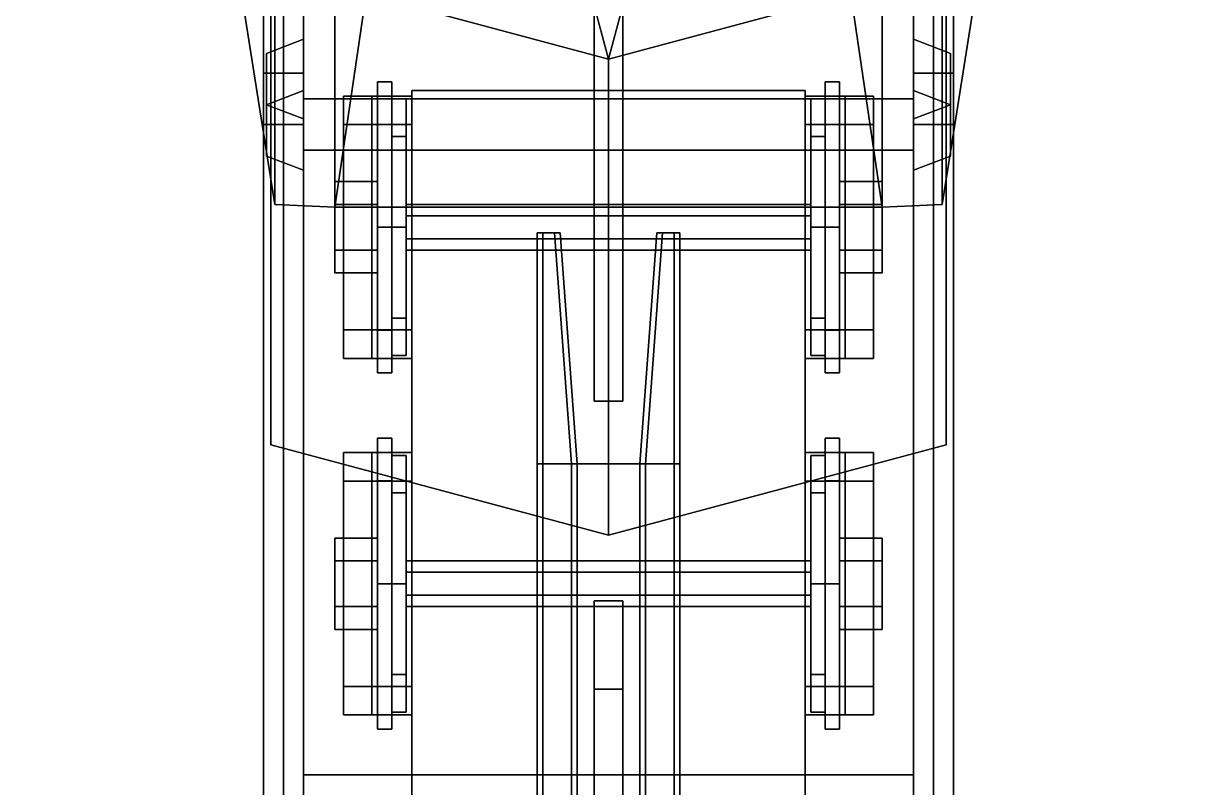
# Model space of a CAD drawing. Header units: millimetres. Extents: x -5.7 to 2.4, y -19.3 to 8.9.
# Drawn here: x -2.052 to 2.052, y -4.925 to -2.245 of the extents above; entities that cross this region are included whole.
import ezdxf

# ---------------------------------------------------------------- set-up
doc = ezdxf.new("R2010")
doc.units = ezdxf.units.MM
for name, color, linetype in [('supports', 5, 'Continuous'), ('turret', 2, 'Continuous'), ('wheels', 2, 'Continuous')]:
    doc.layers.add(name, color=color, linetype=linetype)

msp = doc.modelspace()

# ---------------------------------------------------------------- linework, layer by layer
for points in [[(-1.07, -1.56, 0.99), (-1.07, -1.89, 0.3), (-1.07, -2.69, 1.41), (-1.07, -2.51, 1.89)], [(1.07, -2.51, 1.89), (1.07, -1.56, 0.99), (-1.07, -1.56, 0.99), (-1.07, -2.51, 1.89)], [(1.07, -2.69, 1.41), (1.07, -1.89, 0.3), (1.07, -1.56, 0.99), (1.07, -2.51, 1.89)], [(-1.07, -2.69, 1.41), (-1.07, -1.89, 0.3), (1.07, -1.89, 0.3), (1.07, -2.69, 1.41)], [(-1.07, -2.3, 1.46), (-1.07, -2.3, 1.27), (-1.2, -2.35, 1.27), (-1.2, -2.35, 1.46)], [(-1.07, -2.3, 1.27), (-1.07, -2.58, 1.27), (-1.2, -2.53, 1.27), (-1.2, -2.35, 1.27)], [(-1.2, -2.35, 1.46), (-1.2, -2.53, 1.46), (-1.07, -2.58, 1.46), (-1.07, -2.3, 1.46)], [(1.2, -2.35, 1.46), (1.2, -2.35, 1.27), (1.07, -2.3, 1.27), (1.07, -2.3, 1.46)], [(1.07, -2.58, 1.27), (1.07, -2.3, 1.27), (1.2, -2.35, 1.27), (1.2, -2.53, 1.27)], [(1.2, -2.53, 1.46), (1.2, -2.35, 1.46), (1.07, -2.3, 1.46), (1.07, -2.58, 1.46)], [(-1.2, -2.35, 1.27), (-1.2, -2.53, 1.27), (-1.2, -2.53, 1.46), (-1.2, -2.35, 1.46)], [(1.2, -2.53, 1.27), (1.2, -2.35, 1.27), (1.2, -2.35, 1.46), (1.2, -2.53, 1.46)], [(-1.07, -2.48, 1.78), (-1.07, -2.48, 1.59), (-1.2, -2.53, 1.59), (-1.2, -2.53, 1.78)], [(-1.07, -2.48, 1.59), (-1.07, -2.76, 1.59), (-1.2, -2.71, 1.59), (-1.2, -2.53, 1.59)], [(-1.2, -2.53, 1.78), (-1.2, -2.71, 1.78), (-1.07, -2.76, 1.78), (-1.07, -2.48, 1.78)], [(-0.93, -2.5, 0.37), (-0.93, -2.5, 0.19), (-0.93, -3.42, 0.19), (-0.93, -3.42, 0.37)], [(-0.83, -2.5, 0.95), (-0.83, -2.5, 0.19), (-0.93, -2.5, 0.19), (-0.93, -2.5, 1.05)], [(-0.93, -3.42, 0.19), (-0.93, -2.5, 0.19), (-0.83, -2.5, 0.19), (-0.83, -3.42, 0.19)], [(-0.93, -2.5, 0.69), (-0.93, -2.5, 0.37), (-0.93, -2.6, 0.37), (-0.93, -2.6, 0.69)], [(-0.83, -3.42, 0.37), (-0.83, -2.5, 0.37), (-0.93, -2.5, 0.37), (-0.93, -3.42, 0.37)], [(-0.93, -2.5, 1.05), (-0.93, -2.5, 0.87), (-0.93, -2.6, 0.87), (-0.93, -2.6, 1.05)], [(-0.93, -3.42, 0.69), (-0.93, -2.5, 0.69), (-0.83, -2.5, 0.69), (-0.83, -3.42, 0.69)], [(-0.93, -2.5, 0.87), (-0.93, -2.5, 0.69), (-0.93, -3.42, 0.69), (-0.93, -3.42, 0.87)], [(-0.69, -2.5, 1.05), (-0.69, -2.5, 0.95), (-0.83, -2.5, 0.95), (-0.93, -2.5, 1.05)], [(-0.69, -2.6, 1.05), (-0.69, -2.5, 1.05), (-0.93, -2.5, 1.05), (-0.93, -2.6, 1.05)], [(-0.83, -3.42, 0.19), (-0.83, -2.5, 0.19), (-0.83, -2.5, 0.37), (-0.83, -3.42, 0.37)], [(-0.83, -2.6, 0.37), (-0.83, -2.5, 0.37), (-0.83, -2.5, 0.69), (-0.83, -2.6, 0.69)], [(-0.83, -3.42, 0.69), (-0.83, -2.5, 0.69), (-0.83, -2.5, 0.87), (-0.83, -3.42, 0.87)], [(-0.83, -2.6, 0.87), (-0.83, -2.5, 0.87), (-0.83, -2.5, 0.95), (-0.83, -2.6, 0.95)], [(-0.83, -2.6, 0.95), (-0.83, -2.5, 0.95), (-0.69, -2.5, 0.95), (-0.69, -2.6, 0.95)], [(-0.69, -2.48, 1.05), (-0.69, -2.48, 0.24), (-0.69, -7.15, 0.24), (-0.69, -4.75, 1.05)], [(-0.69, -7.15, 0.24), (-0.69, -2.48, 0.24), (0.69, -2.48, 0.24), (0.69, -7.15, 0.24)], [(-0.69, -2.48, 0.24), (-0.69, -2.48, 1.05), (0.69, -2.48, 1.05), (0.69, -2.48, 0.24)], [(-0.69, -2.48, 1.05), (-0.69, -4.88, 1.05), (0.69, -4.88, 1.05), (0.69, -2.48, 1.05)], [(0.69, -7.15, 0.24), (0.69, -2.48, 0.24), (0.69, -2.48, 1.05), (0.69, -4.75, 1.05)], [(0.69, -2.6, 0.95), (0.69, -2.5, 0.95), (0.83, -2.5, 0.95), (0.83, -2.6, 0.95)], [(0.93, -2.5, 1.05), (0.83, -2.5, 0.95), (0.69, -2.5, 0.95), (0.69, -2.5, 1.05)], [(0.93, -2.6, 1.05), (0.93, -2.5, 1.05), (0.69, -2.5, 1.05), (0.69, -2.6, 1.05)], [(0.83, -2.5, 0.19), (0.83, -3.42, 0.19), (0.83, -3.42, 0.37), (0.83, -2.5, 0.37)], [(0.93, -2.5, 1.05), (0.93, -2.5, 0.19), (0.83, -2.5, 0.19), (0.83, -2.5, 0.95)], [(0.93, -2.5, 0.19), (0.93, -3.42, 0.19), (0.83, -3.42, 0.19), (0.83, -2.5, 0.19)], [(0.83, -2.5, 0.37), (0.83, -2.6, 0.37), (0.83, -2.6, 0.69), (0.83, -2.5, 0.69)], [(0.83, -2.5, 0.37), (0.83, -3.42, 0.37), (0.93, -3.42, 0.37), (0.93, -2.5, 0.37)], [(0.83, -2.5, 0.69), (0.83, -3.42, 0.69), (0.83, -3.42, 0.87), (0.83, -2.5, 0.87)], [(0.93, -2.5, 0.69), (0.93, -3.42, 0.69), (0.83, -3.42, 0.69), (0.83, -2.5, 0.69)], [(0.83, -2.5, 0.87), (0.83, -2.6, 0.87), (0.83, -2.6, 0.95), (0.83, -2.5, 0.95)], [(0.93, -3.42, 0.37), (0.93, -3.42, 0.19), (0.93, -2.5, 0.19), (0.93, -2.5, 0.37)], [(0.93, -2.6, 0.69), (0.93, -2.6, 0.37), (0.93, -2.5, 0.37), (0.93, -2.5, 0.69)], [(0.93, -2.6, 1.05), (0.93, -2.6, 0.87), (0.93, -2.5, 0.87), (0.93, -2.5, 1.05)], [(0.93, -3.42, 0.87), (0.93, -3.42, 0.69), (0.93, -2.5, 0.69), (0.93, -2.5, 0.87)], [(1.2, -2.53, 1.78), (1.2, -2.53, 1.59), (1.07, -2.48, 1.59), (1.07, -2.48, 1.78)], [(1.07, -2.76, 1.59), (1.07, -2.48, 1.59), (1.2, -2.53, 1.59), (1.2, -2.71, 1.59)], [(1.2, -2.71, 1.78), (1.2, -2.53, 1.78), (1.07, -2.48, 1.78), (1.07, -2.76, 1.78)], [(-1.2, -2.53, 1.59), (-1.2, -2.71, 1.59), (-1.2, -2.71, 1.78), (-1.2, -2.53, 1.78)], [(-1.2, -2.53, 1.46), (-1.2, -2.53, 1.27), (-1.07, -2.58, 1.27), (-1.07, -2.58, 1.46)], [(-1.07, -2.51, 1.89), (-1.07, -2.69, 1.41), (-1.07, -4.88, 1.41), (-1.07, -4.88, 1.89)], [(1.07, -4.88, 1.89), (1.07, -2.51, 1.89), (-1.07, -2.51, 1.89), (-1.07, -4.88, 1.89)], [(1.07, -4.88, 1.41), (1.07, -2.69, 1.41), (1.07, -2.51, 1.89), (1.07, -4.88, 1.89)], [(1.07, -2.58, 1.46), (1.07, -2.58, 1.27), (1.2, -2.53, 1.27), (1.2, -2.53, 1.46)], [(1.2, -2.71, 1.59), (1.2, -2.53, 1.59), (1.2, -2.53, 1.78), (1.2, -2.71, 1.78)], [(-0.93, -2.6, 0.69), (-0.93, -2.6, 0.37), (-0.83, -2.6, 0.37), (-0.83, -2.6, 0.69)], [(-0.83, -3.32, 0.87), (-0.83, -2.6, 0.87), (-0.93, -2.6, 0.87), (-0.93, -3.32, 0.87)], [(-0.93, -2.6, 1.05), (-0.93, -2.6, 0.87), (-0.83, -2.6, 0.87), (-0.83, -2.6, 0.95)], [(-0.93, -2.6, 1.05), (-0.83, -2.6, 0.95), (-0.69, -2.6, 0.95), (-0.69, -2.6, 1.05)], [(0.69, -2.6, 1.05), (0.69, -2.6, 0.95), (0.83, -2.6, 0.95), (0.93, -2.6, 1.05)], [(0.83, -2.6, 0.69), (0.83, -2.6, 0.37), (0.93, -2.6, 0.37), (0.93, -2.6, 0.69)], [(0.83, -2.6, 0.87), (0.83, -3.32, 0.87), (0.93, -3.32, 0.87), (0.93, -2.6, 0.87)], [(0.83, -2.6, 0.95), (0.83, -2.6, 0.87), (0.93, -2.6, 0.87), (0.93, -2.6, 1.05)], [(-1.07, -4.88, 1.41), (-1.07, -2.69, 1.41), (1.07, -2.69, 1.41), (1.07, -4.88, 1.41)], [(-1.2, -2.71, 1.78), (-1.2, -2.71, 1.59), (-1.07, -2.76, 1.59), (-1.07, -2.76, 1.78)], [(1.07, -2.76, 1.78), (1.07, -2.76, 1.59), (1.2, -2.71, 1.59), (1.2, -2.71, 1.78)], [(-0.96, -2.88, 0.3714), (-0.96, -3.04, 0.3714), (-0.96, -3.12, 0.51), (-0.96, -2.8, 0.51)], [(-0.96, -2.88, 0.3714), (-0.96, -2.8, 0.51), (-0.81, -2.8, 0.51), (-0.81, -2.88, 0.3714)], [(-0.96, -2.8, 0.51), (-0.96, -3.12, 0.51), (-0.96, -3.04, 0.6486), (-0.96, -2.88, 0.6486)], [(-0.96, -2.8, 0.51), (-0.96, -2.88, 0.6486), (-0.81, -2.88, 0.6486), (-0.81, -2.8, 0.51)], [(0.96, -2.8, 0.51), (0.96, -2.88, 0.3714), (0.81, -2.88, 0.3714), (0.81, -2.8, 0.51)], [(0.96, -2.88, 0.6486), (0.96, -2.8, 0.51), (0.81, -2.8, 0.51), (0.81, -2.88, 0.6486)], [(0.96, -3.04, 0.3714), (0.96, -2.88, 0.3714), (0.96, -2.8, 0.51), (0.96, -3.12, 0.51)], [(0.96, -3.12, 0.51), (0.96, -2.8, 0.51), (0.96, -2.88, 0.6486), (0.96, -3.04, 0.6486)], [(-0.96, -3.04, 0.3714), (-0.96, -2.88, 0.3714), (-0.81, -2.88, 0.3714), (-0.81, -3.04, 0.3714)], [(-0.96, -2.88, 0.6486), (-0.96, -3.04, 0.6486), (-0.81, -3.04, 0.6486), (-0.81, -2.88, 0.6486)], [(0.96, -2.88, 0.3714), (0.96, -3.04, 0.3714), (0.81, -3.04, 0.3714), (0.81, -2.88, 0.3714)], [(0.96, -3.04, 0.6486), (0.96, -2.88, 0.6486), (0.81, -2.88, 0.6486), (0.81, -3.04, 0.6486)], [(-0.23, -3.79, 3.15), (-0.23, -2.98, 3.15), (-0.25, -2.98, 3.15), (-0.25, -3.79, 3.15)], [(-0.25, -2.98, 3.15), (-0.19, -2.98, 2.99), (-0.13, -3.79, 2.83), (-0.25, -3.79, 3.15)], [(-0.23, -2.98, 3.15), (-0.17, -2.98, 3.01), (-0.19, -2.98, 2.99), (-0.25, -2.98, 3.15)], [(-0.11, -3.79, 2.85), (-0.17, -2.98, 3.01), (-0.23, -2.98, 3.15), (-0.23, -3.79, 3.15)], [(-0.13, -3.79, 2.83), (-0.19, -2.98, 2.99), (-0.17, -2.98, 3.01), (-0.11, -3.79, 2.85)], [(0.11, -3.79, 2.85), (0.17, -2.98, 3.01), (0.19, -2.98, 2.99), (0.13, -3.79, 2.83)], [(0.23, -2.98, 3.15), (0.17, -2.98, 3.01), (0.11, -3.79, 2.85), (0.23, -3.79, 3.15)], [(0.13, -3.79, 2.83), (0.19, -2.98, 2.99), (0.25, -2.98, 3.15), (0.25, -3.79, 3.15)], [(0.25, -2.98, 3.15), (0.19, -2.98, 2.99), (0.17, -2.98, 3.01), (0.23, -2.98, 3.15)], [(0.25, -3.79, 3.15), (0.25, -2.98, 3.15), (0.23, -2.98, 3.15), (0.23, -3.79, 3.15)], [(-0.96, -3.12, 0.51), (-0.96, -3.04, 0.3714), (-0.81, -3.04, 0.3714), (-0.81, -3.12, 0.51)], [(-0.96, -3.04, 0.6486), (-0.96, -3.12, 0.51), (-0.81, -3.12, 0.51), (-0.81, -3.04, 0.6486)], [(0.96, -3.04, 0.3714), (0.96, -3.12, 0.51), (0.81, -3.12, 0.51), (0.81, -3.04, 0.3714)], [(0.96, -3.12, 0.51), (0.96, -3.04, 0.6486), (0.81, -3.04, 0.6486), (0.81, -3.12, 0.51)], [(-0.83, -3.32, 0.69), (-0.83, -3.32, 0.37), (-0.93, -3.32, 0.37), (-0.93, -3.32, 0.69)], [(-0.93, -3.32, 0.69), (-0.93, -3.32, 0.37), (-0.93, -3.42, 0.37), (-0.93, -3.42, 0.69)], [(-0.93, -3.32, 1.05), (-0.93, -3.32, 0.87), (-0.93, -3.42, 0.87), (-0.93, -3.42, 1.05)], [(-0.69, -3.42, 1.05), (-0.69, -3.32, 1.05), (-0.93, -3.32, 1.05), (-0.93, -3.42, 1.05)], [(-0.83, -3.32, 0.95), (-0.83, -3.32, 0.87), (-0.93, -3.32, 0.87), (-0.93, -3.32, 1.05)], [(-0.69, -3.32, 1.05), (-0.69, -3.32, 0.95), (-0.83, -3.32, 0.95), (-0.93, -3.32, 1.05)], [(-0.83, -3.42, 0.37), (-0.83, -3.32, 0.37), (-0.83, -3.32, 0.69), (-0.83, -3.42, 0.69)], [(-0.83, -3.42, 0.87), (-0.83, -3.32, 0.87), (-0.83, -3.32, 0.95), (-0.83, -3.42, 0.95)], [(-0.83, -3.42, 0.95), (-0.83, -3.32, 0.95), (-0.69, -3.32, 0.95), (-0.69, -3.42, 0.95)], [(0.69, -3.42, 0.95), (0.69, -3.32, 0.95), (0.83, -3.32, 0.95), (0.83, -3.42, 0.95)], [(0.93, -3.32, 1.05), (0.83, -3.32, 0.95), (0.69, -3.32, 0.95), (0.69, -3.32, 1.05)], [(0.93, -3.42, 1.05), (0.93, -3.32, 1.05), (0.69, -3.32, 1.05), (0.69, -3.42, 1.05)], [(0.93, -3.32, 0.69), (0.93, -3.32, 0.37), (0.83, -3.32, 0.37), (0.83, -3.32, 0.69)], [(0.83, -3.32, 0.37), (0.83, -3.42, 0.37), (0.83, -3.42, 0.69), (0.83, -3.32, 0.69)], [(0.93, -3.32, 1.05), (0.93, -3.32, 0.87), (0.83, -3.32, 0.87), (0.83, -3.32, 0.95)], [(0.83, -3.32, 0.87), (0.83, -3.42, 0.87), (0.83, -3.42, 0.95), (0.83, -3.32, 0.95)], [(0.93, -3.42, 0.69), (0.93, -3.42, 0.37), (0.93, -3.32, 0.37), (0.93, -3.32, 0.69)], [(0.93, -3.42, 1.05), (0.93, -3.42, 0.87), (0.93, -3.32, 0.87), (0.93, -3.32, 1.05)], [(-0.93, -3.42, 1.05), (-0.93, -3.42, 0.19), (-0.83, -3.42, 0.19), (-0.83, -3.42, 0.95)], [(-0.93, -3.42, 1.05), (-0.83, -3.42, 0.95), (-0.69, -3.42, 0.95), (-0.69, -3.42, 1.05)], [(0.69, -3.42, 1.05), (0.69, -3.42, 0.95), (0.83, -3.42, 0.95), (0.93, -3.42, 1.05)], [(0.83, -3.42, 0.95), (0.83, -3.42, 0.19), (0.93, -3.42, 0.19), (0.93, -3.42, 1.05)], [(-0.83, -3.75, 0.95), (-0.83, -3.75, 0.19), (-0.93, -3.75, 0.19), (-0.93, -3.75, 1.05)], [(-0.93, -3.75, 0.37), (-0.93, -3.75, 0.19), (-0.93, -4.67, 0.19), (-0.93, -4.67, 0.37)], [(-0.93, -4.67, 0.19), (-0.93, -3.75, 0.19), (-0.83, -3.75, 0.19), (-0.83, -4.67, 0.19)], [(-0.93, -3.75, 0.69), (-0.93, -3.75, 0.37), (-0.93, -3.85, 0.37), (-0.93, -3.85, 0.69)], [(-0.83, -4.67, 0.37), (-0.83, -3.75, 0.37), (-0.93, -3.75, 0.37), (-0.93, -4.67, 0.37)], [(-0.69, -3.85, 1.05), (-0.69, -3.75, 1.05), (-0.93, -3.75, 1.05), (-0.93, -3.85, 1.05)], [(-0.69, -3.75, 1.05), (-0.69, -3.75, 0.95), (-0.83, -3.75, 0.95), (-0.93, -3.75, 1.05)], [(-0.93, -3.75, 0.87), (-0.93, -3.75, 0.69), (-0.93, -4.67, 0.69), (-0.93, -4.67, 0.87)], [(-0.93, -4.67, 0.69), (-0.93, -3.75, 0.69), (-0.83, -3.75, 0.69), (-0.83, -4.67, 0.69)], [(-0.93, -3.75, 1.05), (-0.93, -3.75, 0.87), (-0.93, -3.85, 0.87), (-0.93, -3.85, 1.05)], [(-0.83, -4.67, 0.19), (-0.83, -3.75, 0.19), (-0.83, -3.75, 0.37), (-0.83, -4.67, 0.37)], [(-0.83, -3.85, 0.37), (-0.83, -3.75, 0.37), (-0.83, -3.75, 0.69), (-0.83, -3.85, 0.69)], [(-0.83, -3.85, 0.95), (-0.83, -3.75, 0.95), (-0.69, -3.75, 0.95), (-0.69, -3.85, 0.95)], [(-0.83, -3.85, 0.87), (-0.83, -3.75, 0.87), (-0.83, -3.75, 0.95), (-0.83, -3.85, 0.95)], [(-0.83, -4.67, 0.69), (-0.83, -3.75, 0.69), (-0.83, -3.75, 0.87), (-0.83, -4.67, 0.87)], [(0.93, -3.85, 1.05), (0.93, -3.75, 1.05), (0.69, -3.75, 1.05), (0.69, -3.85, 1.05)], [(0.93, -3.75, 1.05), (0.83, -3.75, 0.95), (0.69, -3.75, 0.95), (0.69, -3.75, 1.05)], [(0.69, -3.85, 0.95), (0.69, -3.75, 0.95), (0.83, -3.75, 0.95), (0.83, -3.85, 0.95)], [(0.93, -3.75, 1.05), (0.93, -3.75, 0.19), (0.83, -3.75, 0.19), (0.83, -3.75, 0.95)], [(0.83, -3.75, 0.19), (0.83, -4.67, 0.19), (0.83, -4.67, 0.37), (0.83, -3.75, 0.37)], [(0.93, -3.75, 0.19), (0.93, -4.67, 0.19), (0.83, -4.67, 0.19), (0.83, -3.75, 0.19)], [(0.83, -3.75, 0.37), (0.83, -3.85, 0.37), (0.83, -3.85, 0.69), (0.83, -3.75, 0.69)], [(0.83, -3.75, 0.37), (0.83, -4.67, 0.37), (0.93, -4.67, 0.37), (0.93, -3.75, 0.37)], [(0.83, -3.75, 0.87), (0.83, -3.85, 0.87), (0.83, -3.85, 0.95), (0.83, -3.75, 0.95)], [(0.93, -3.75, 0.69), (0.93, -4.67, 0.69), (0.83, -4.67, 0.69), (0.83, -3.75, 0.69)], [(0.83, -3.75, 0.69), (0.83, -4.67, 0.69), (0.83, -4.67, 0.87), (0.83, -3.75, 0.87)], [(0.93, -4.67, 0.37), (0.93, -4.67, 0.19), (0.93, -3.75, 0.19), (0.93, -3.75, 0.37)], [(0.93, -3.85, 0.69), (0.93, -3.85, 0.37), (0.93, -3.75, 0.37), (0.93, -3.75, 0.69)], [(0.93, -4.67, 0.87), (0.93, -4.67, 0.69), (0.93, -3.75, 0.69), (0.93, -3.75, 0.87)], [(0.93, -3.85, 1.05), (0.93, -3.85, 0.87), (0.93, -3.75, 0.87), (0.93, -3.75, 1.05)], [(-0.25, -3.79, 3.15), (-0.13, -3.79, 2.83), (-0.13, -9.27, 2.83), (-0.25, -9.27, 3.15)], [(-0.23, -9.27, 3.15), (-0.23, -3.79, 3.15), (-0.25, -3.79, 3.15), (-0.25, -9.27, 3.15)], [(-0.11, -9.27, 2.85), (-0.11, -3.79, 2.85), (-0.23, -3.79, 3.15), (-0.23, -9.27, 3.15)], [(-0.13, -9.27, 2.83), (-0.13, -3.79, 2.83), (0.13, -3.79, 2.83), (0.13, -9.27, 2.83)], [(0.11, -9.27, 2.85), (0.11, -3.79, 2.85), (-0.11, -3.79, 2.85), (-0.11, -9.27, 2.85)], [(0.11, -3.79, 2.85), (0.11, -9.27, 2.85), (0.23, -9.27, 3.15), (0.23, -3.79, 3.15)], [(0.25, -9.27, 3.15), (0.13, -9.27, 2.83), (0.13, -3.79, 2.83), (0.25, -3.79, 3.15)], [(0.23, -3.79, 3.15), (0.23, -9.27, 3.15), (0.25, -9.27, 3.15), (0.25, -3.79, 3.15)], [(-0.93, -3.85, 0.69), (-0.93, -3.85, 0.37), (-0.83, -3.85, 0.37), (-0.83, -3.85, 0.69)], [(-0.93, -3.85, 1.05), (-0.83, -3.85, 0.95), (-0.69, -3.85, 0.95), (-0.69, -3.85, 1.05)], [(-0.93, -3.85, 1.05), (-0.93, -3.85, 0.87), (-0.83, -3.85, 0.87), (-0.83, -3.85, 0.95)], [(-0.83, -4.57, 0.87), (-0.83, -3.85, 0.87), (-0.93, -3.85, 0.87), (-0.93, -4.57, 0.87)], [(0.69, -3.85, 1.05), (0.69, -3.85, 0.95), (0.83, -3.85, 0.95), (0.93, -3.85, 1.05)], [(0.83, -3.85, 0.69), (0.83, -3.85, 0.37), (0.93, -3.85, 0.37), (0.93, -3.85, 0.69)], [(0.83, -3.85, 0.95), (0.83, -3.85, 0.87), (0.93, -3.85, 0.87), (0.93, -3.85, 1.05)], [(0.83, -3.85, 0.87), (0.83, -4.57, 0.87), (0.93, -4.57, 0.87), (0.93, -3.85, 0.87)], [(-0.96, -4.05, 0.51), (-0.96, -4.13, 0.6486), (-0.81, -4.13, 0.6486), (-0.81, -4.05, 0.51)], [(-0.96, -4.05, 0.51), (-0.96, -4.37, 0.51), (-0.96, -4.29, 0.6486), (-0.96, -4.13, 0.6486)], [(-0.96, -4.13, 0.3714), (-0.96, -4.05, 0.51), (-0.81, -4.05, 0.51), (-0.81, -4.13, 0.3714)], [(-0.96, -4.13, 0.3714), (-0.96, -4.29, 0.3714), (-0.96, -4.37, 0.51), (-0.96, -4.05, 0.51)], [(0.96, -4.13, 0.6486), (0.96, -4.05, 0.51), (0.81, -4.05, 0.51), (0.81, -4.13, 0.6486)], [(0.96, -4.05, 0.51), (0.96, -4.13, 0.3714), (0.81, -4.13, 0.3714), (0.81, -4.05, 0.51)], [(0.96, -4.37, 0.51), (0.96, -4.05, 0.51), (0.96, -4.13, 0.6486), (0.96, -4.29, 0.6486)], [(0.96, -4.29, 0.3714), (0.96, -4.13, 0.3714), (0.96, -4.05, 0.51), (0.96, -4.37, 0.51)], [(-0.96, -4.13, 0.6486), (-0.96, -4.29, 0.6486), (-0.81, -4.29, 0.6486), (-0.81, -4.13, 0.6486)], [(-0.96, -4.29, 0.3714), (-0.96, -4.13, 0.3714), (-0.81, -4.13, 0.3714), (-0.81, -4.29, 0.3714)], [(0.96, -4.29, 0.6486), (0.96, -4.13, 0.6486), (0.81, -4.13, 0.6486), (0.81, -4.29, 0.6486)], [(0.96, -4.13, 0.3714), (0.96, -4.29, 0.3714), (0.81, -4.29, 0.3714), (0.81, -4.13, 0.3714)], [(-0.96, -4.29, 0.6486), (-0.96, -4.37, 0.51), (-0.81, -4.37, 0.51), (-0.81, -4.29, 0.6486)], [(-0.96, -4.37, 0.51), (-0.96, -4.29, 0.3714), (-0.81, -4.29, 0.3714), (-0.81, -4.37, 0.51)], [(-0.05, -4.27, 2.83), (-0.05, -4.27, 2.46), (-0.05, -5.27, 2.46), (-0.05, -5.27, 2.83)], [(0.05, -4.27, 2.83), (0.05, -4.27, 2.46), (-0.05, -4.27, 2.46), (-0.05, -4.27, 2.83)], [(-0.05, -4.58, 2.46), (-0.05, -4.27, 2.46), (0.05, -4.27, 2.46), (0.05, -4.58, 2.46)], [(0.05, -5.27, 2.46), (0.05, -4.27, 2.46), (0.05, -4.27, 2.83), (0.05, -5.27, 2.83)], [(0.96, -4.37, 0.51), (0.96, -4.29, 0.6486), (0.81, -4.29, 0.6486), (0.81, -4.37, 0.51)], [(0.96, -4.29, 0.3714), (0.96, -4.37, 0.51), (0.81, -4.37, 0.51), (0.81, -4.29, 0.3714)], [(-0.93, -4.57, 0.69), (-0.93, -4.57, 0.37), (-0.93, -4.67, 0.37), (-0.93, -4.67, 0.69)], [(-0.83, -4.57, 0.69), (-0.83, -4.57, 0.37), (-0.93, -4.57, 0.37), (-0.93, -4.57, 0.69)], [(-0.69, -4.57, 1.05), (-0.69, -4.57, 0.95), (-0.83, -4.57, 0.95), (-0.93, -4.57, 1.05)], [(-0.83, -4.57, 0.95), (-0.83, -4.57, 0.87), (-0.93, -4.57, 0.87), (-0.93, -4.57, 1.05)], [(-0.69, -4.67, 1.05), (-0.69, -4.57, 1.05), (-0.93, -4.57, 1.05), (-0.93, -4.67, 1.05)], [(-0.93, -4.57, 1.05), (-0.93, -4.57, 0.87), (-0.93, -4.67, 0.87), (-0.93, -4.67, 1.05)], [(-0.83, -4.67, 0.37), (-0.83, -4.57, 0.37), (-0.83, -4.57, 0.69), (-0.83, -4.67, 0.69)], [(-0.83, -4.67, 0.95), (-0.83, -4.57, 0.95), (-0.69, -4.57, 0.95), (-0.69, -4.67, 0.95)], [(-0.83, -4.67, 0.87), (-0.83, -4.57, 0.87), (-0.83, -4.57, 0.95), (-0.83, -4.67, 0.95)], [(-0.05, -4.58, 2.46), (-0.05, -4.88, 2.29), (-0.05, -4.88, 2.29), (-0.05, -4.88, 2.46)], [(0.05, -4.58, 2.46), (0.05, -4.88, 2.29), (-0.05, -4.88, 2.29), (-0.05, -4.58, 2.46)], [(0.05, -4.88, 2.29), (0.05, -4.88, 2.29), (0.05, -4.58, 2.46), (0.05, -4.88, 2.46)], [(0.93, -4.67, 1.05), (0.93, -4.57, 1.05), (0.69, -4.57, 1.05), (0.69, -4.67, 1.05)], [(0.93, -4.57, 1.05), (0.83, -4.57, 0.95), (0.69, -4.57, 0.95), (0.69, -4.57, 1.05)], [(0.69, -4.67, 0.95), (0.69, -4.57, 0.95), (0.83, -4.57, 0.95), (0.83, -4.67, 0.95)], [(0.83, -4.57, 0.37), (0.83, -4.67, 0.37), (0.83, -4.67, 0.69), (0.83, -4.57, 0.69)], [(0.93, -4.57, 0.69), (0.93, -4.57, 0.37), (0.83, -4.57, 0.37), (0.83, -4.57, 0.69)], [(0.83, -4.57, 0.87), (0.83, -4.67, 0.87), (0.83, -4.67, 0.95), (0.83, -4.57, 0.95)], [(0.93, -4.57, 1.05), (0.93, -4.57, 0.87), (0.83, -4.57, 0.87), (0.83, -4.57, 0.95)], [(0.93, -4.67, 0.69), (0.93, -4.67, 0.37), (0.93, -4.57, 0.37), (0.93, -4.57, 0.69)], [(0.93, -4.67, 1.05), (0.93, -4.67, 0.87), (0.93, -4.57, 0.87), (0.93, -4.57, 1.05)], [(-0.93, -4.67, 1.05), (-0.93, -4.67, 0.19), (-0.83, -4.67, 0.19), (-0.83, -4.67, 0.95)], [(-0.93, -4.67, 1.05), (-0.83, -4.67, 0.95), (-0.69, -4.67, 0.95), (-0.69, -4.67, 1.05)], [(0.69, -4.67, 1.05), (0.69, -4.67, 0.95), (0.83, -4.67, 0.95), (0.93, -4.67, 1.05)], [(0.83, -4.67, 0.95), (0.83, -4.67, 0.19), (0.93, -4.67, 0.19), (0.93, -4.67, 1.05)], [(-0.69, -4.75, 1.05), (-0.69, -7.15, 0.24), (-0.69, -8.58, 0.46), (-0.69, -8.58, 1.05)], [(0.69, -8.58, 0.46), (0.69, -7.15, 0.24), (0.69, -4.75, 1.05), (0.69, -8.58, 1.05)], [(-1.07, -4.88, 2.7), (-1.07, -4.88, 1.05), (-1.07, -6.93, 1.05), (-1.07, -6.93, 2.7)], [(1.07, -6.93, 2.7), (1.07, -4.88, 2.7), (-1.07, -4.88, 2.7), (-1.07, -6.93, 2.7)], [(1.07, -4.88, 2.7), (1.07, -4.88, 1.05), (-1.07, -4.88, 1.05), (-1.07, -4.88, 2.7)], [(-1.07, -6.93, 1.05), (-1.07, -4.88, 1.05), (1.07, -4.88, 1.05), (1.07, -6.93, 1.05)], [(1.07, -6.93, 1.05), (1.07, -4.88, 1.05), (1.07, -4.88, 2.7), (1.07, -6.93, 2.7)]]:
    msp.add_3dface(points)
at = {"layer": 'supports'}
for points in [[(-1.21, -2.6, 1.68), (-1.14, -2.6, 1.75), (-1.14, 1.82, 1.3), (-1.21, 1.82, 1.23)], [(-1.14, -2.6, 1.61), (-1.21, -2.6, 1.68), (-1.21, 1.82, 1.23), (-1.14, 1.82, 1.16)], [(-1.14, -2.6, 1.75), (-1.07, -2.6, 1.68), (-1.07, 1.82, 1.23), (-1.14, 1.82, 1.3)], [(-1.07, -2.6, 1.68), (-1.14, -2.6, 1.61), (-1.14, 1.82, 1.16), (-1.07, 1.82, 1.23)], [(1.07, -2.6, 1.68), (1.14, -2.6, 1.75), (1.14, 1.82, 1.3), (1.07, 1.82, 1.23)], [(1.14, -2.6, 1.61), (1.07, -2.6, 1.68), (1.07, 1.82, 1.23), (1.14, 1.82, 1.16)], [(1.14, -2.6, 1.75), (1.21, -2.6, 1.68), (1.21, 1.82, 1.23), (1.14, 1.82, 1.3)], [(1.21, -2.6, 1.68), (1.14, -2.6, 1.61), (1.14, 1.82, 1.16), (1.21, 1.82, 1.23)], [(-1.14, -2.42, 1.43), (-1.21, -2.42, 1.36), (-1.21, -6.88, 0.55), (-1.14, -6.88, 0.62)], [(-1.21, -2.42, 1.36), (-1.14, -2.42, 1.29), (-1.14, -6.88, 0.48), (-1.21, -6.88, 0.55)], [(-1.21, -2.42, 1.36), (-1.14, -2.42, 1.43), (-1.07, -2.42, 1.36), (-1.14, -2.42, 1.29)], [(-1.07, -2.42, 1.36), (-1.14, -2.42, 1.43), (-1.14, -6.88, 0.62), (-1.07, -6.88, 0.55)], [(-1.14, -2.42, 1.29), (-1.07, -2.42, 1.36), (-1.07, -6.88, 0.55), (-1.14, -6.88, 0.48)], [(1.07, -2.42, 1.36), (1.14, -2.42, 1.43), (1.21, -2.42, 1.36), (1.14, -2.42, 1.29)], [(1.07, -2.42, 1.36), (1.14, -2.42, 1.29), (1.14, -6.88, 0.48), (1.07, -6.88, 0.55)], [(1.14, -2.42, 1.43), (1.07, -2.42, 1.36), (1.07, -6.88, 0.55), (1.14, -6.88, 0.62)], [(1.14, -2.42, 1.29), (1.21, -2.42, 1.36), (1.21, -6.88, 0.55), (1.14, -6.88, 0.48)], [(1.21, -2.42, 1.36), (1.14, -2.42, 1.43), (1.14, -6.88, 0.62), (1.21, -6.88, 0.55)], [(-1.21, -2.6, 1.68), (-1.14, -2.6, 1.61), (-1.07, -2.6, 1.68), (-1.14, -2.6, 1.75)], [(1.07, -2.6, 1.68), (1.14, -2.6, 1.61), (1.21, -2.6, 1.68), (1.14, -2.6, 1.75)]]:
    msp.add_3dface(points, dxfattribs=at)
at = {"layer": 'turret'}
for points in [[(1.185, 2.0525, 2.15), (0, -2.37, 2.15), (-1.185, -2.0525, 2.15), (0, 2.37, 2.15)], [(1.185, -2.0525, 2.25), (0, 2.37, 2.25), (-1.185, 2.0525, 2.25), (0, -2.37, 2.25)], [(0, -2.37, 2.25), (-1.185, 2.0525, 2.25), (-2.0525, 1.185, 2.25), (-1.185, -2.0525, 2.25)], [(2.0525, 1.185, 2.15), (1.185, -2.0525, 2.15), (0, -2.37, 2.15), (1.185, 2.0525, 2.15)], [(-0.96, 1.66, 4.17), (-1.17, 1.45, 3.85), (-1.17, -2.88, 3.85), (-0.96, -2.89, 4.17)], [(-1.17, -2.88, 3.85), (-1.17, 1.45, 3.85), (-0.96, 1.66, 4.17), (-0.96, -2.89, 4.17)], [(-0.76, 1.66, 4.47), (-0.96, 1.66, 4.17), (-0.96, -2.89, 4.17), (-0.76, -1.53, 4.47)], [(-0.96, -2.89, 4.17), (-0.96, 1.66, 4.17), (-0.76, 1.66, 4.47), (-0.76, -1.53, 4.47)], [(0.96, -2.89, 4.17), (0.96, 1.66, 4.17), (0.76, 1.66, 4.47), (0.76, -1.53, 4.47)], [(0.76, 1.66, 4.47), (0.96, 1.66, 4.17), (0.96, -2.89, 4.17), (0.76, -1.53, 4.47)], [(1.17, -2.88, 3.85), (1.17, 1.45, 3.85), (0.96, 1.66, 4.17), (0.96, -2.89, 4.17)], [(0.96, 1.66, 4.17), (1.17, 1.45, 3.85), (1.17, -2.88, 3.85), (0.96, -2.89, 4.17)], [(-1.17, 1.45, 3.85), (-1.39, 1.24, 3.51), (-1.39, -1.49, 3.51), (-1.17, -2.88, 3.85)], [(-1.39, -1.49, 3.51), (-1.39, 1.24, 3.51), (-1.17, 1.45, 3.85), (-1.17, -2.88, 3.85)], [(1.39, -1.49, 3.51), (1.39, 1.24, 3.51), (1.17, 1.45, 3.85), (1.17, -2.88, 3.85)], [(1.17, 1.45, 3.85), (1.39, 1.24, 3.51), (1.39, -1.49, 3.51), (1.17, -2.88, 3.85)], [(-0.05, -0.94, 2.15), (-0.05, -0.94, 1.99), (-0.05, -3.57, 1.99), (-0.05, -3.57, 2.15)], [(0.05, -3.57, 1.99), (0.05, -0.94, 1.99), (0.05, -0.94, 2.15), (0.05, -3.57, 2.15)], [(-0.76, -1.53, 4.47), (-0.96, -2.89, 4.17), (0.96, -2.89, 4.17), (0.76, -1.53, 4.47)], [(0.76, -1.53, 4.47), (0.96, -2.89, 4.17), (-0.96, -2.89, 4.17), (-0.76, -1.53, 4.47)], [(-1.185, -3.7225, 2.25), (-1.185, -2.0525, 2.25), (-1.185, -2.0525, 2.15), (-1.185, -3.7225, 2.15)], [(0, -2.37, 2.25), (-1.185, -2.0525, 2.25), (-1.185, -3.7225, 2.25), (0, -4.04, 2.25)], [(0, -2.37, 2.15), (0, -4.04, 2.15), (-1.185, -3.7225, 2.15), (-1.185, -2.0525, 2.15)], [(1.185, -2.0525, 2.15), (1.185, -3.7225, 2.15), (0, -4.04, 2.15), (0, -2.37, 2.15)], [(1.185, -2.0525, 2.25), (1.185, -3.7225, 2.25), (1.185, -3.7225, 2.15), (1.185, -2.0525, 2.15)], [(1.185, -2.0525, 2.25), (0, -2.37, 2.25), (0, -4.04, 2.25), (1.185, -3.7225, 2.25)], [(-0.05, -3.57, 1.99), (-0.05, -2.19, 1.99), (0.05, -2.19, 1.99), (0.05, -3.57, 1.99)], [(-0.05, -3.57, 2.15), (-0.05, -3.57, 1.99), (0.05, -3.57, 1.99), (0.05, -3.57, 2.15)], [(0, -4.04, 2.25), (-1.185, -3.7225, 2.25), (-1.185, -3.7225, 2.15), (0, -4.04, 2.15)], [(1.185, -3.7225, 2.25), (0, -4.04, 2.25), (0, -4.04, 2.15), (1.185, -3.7225, 2.15)]]:
    msp.add_3dface(points, dxfattribs=at)
at = {"layer": 'wheels'}
for points in [[(-0.81, -3.3206, 0.1494), (-0.81, -2.45, 0.51), (-0.81, -2.5994, 0.1494), (-0.81, -2.96)], [(-0.76, -2.45, 0.51), (-0.76, -2.5994, 0.1494), (-0.81, -2.5994, 0.1494), (-0.81, -2.45, 0.51)], [(-0.81, -3.47, 0.51), (-0.81, -2.5994, 0.8706), (-0.81, -2.45, 0.51), (-0.81, -3.3206, 0.1494)], [(-0.76, -2.5994, 0.8706), (-0.76, -2.45, 0.51), (-0.81, -2.45, 0.51), (-0.81, -2.5994, 0.8706)], [(-0.76, -2.51, 0.51), (-0.76, -2.6418, 0.1918), (-0.76, -2.5994, 0.1494), (-0.76, -2.45, 0.51)], [(-0.76, -2.6418, 0.8282), (-0.76, -2.51, 0.51), (-0.76, -2.45, 0.51), (-0.76, -2.5994, 0.8706)], [(0.76, -2.6418, 0.1918), (0.76, -2.51, 0.51), (0.76, -2.45, 0.51), (0.76, -2.5994, 0.1494)], [(0.76, -2.5994, 0.1494), (0.76, -2.45, 0.51), (0.81, -2.45, 0.51), (0.81, -2.5994, 0.1494)], [(0.76, -2.51, 0.51), (0.76, -2.6418, 0.8282), (0.76, -2.5994, 0.8706), (0.76, -2.45, 0.51)], [(0.76, -2.45, 0.51), (0.76, -2.5994, 0.8706), (0.81, -2.5994, 0.8706), (0.81, -2.45, 0.51)], [(0.81, -2.5994, 0.8706), (0.81, -2.96, 1.02), (0.81, -3.3206, 0.8706), (0.81, -2.45, 0.51)], [(0.81, -2.45, 0.51), (0.81, -3.3206, 0.8706), (0.81, -3.47, 0.51), (0.81, -2.5994, 0.1494)], [(-0.71, -2.51, 0.51), (-0.71, -2.6418, 0.1918), (-0.76, -2.6418, 0.1918), (-0.76, -2.51, 0.51)], [(-0.71, -2.6418, 0.8282), (-0.71, -2.51, 0.51), (-0.76, -2.51, 0.51), (-0.76, -2.6418, 0.8282)], [(-0.71, -3.2782, 0.8282), (-0.71, -2.51, 0.51), (-0.71, -2.6418, 0.8282), (-0.71, -2.96, 0.96)], [(-0.71, -3.41, 0.51), (-0.71, -2.6418, 0.1918), (-0.71, -2.51, 0.51), (-0.71, -3.2782, 0.8282)], [(0.71, -2.6418, 0.1918), (0.71, -2.96, 0.06), (0.71, -3.2782, 0.1918), (0.71, -2.51, 0.51)], [(0.71, -2.51, 0.51), (0.71, -3.2782, 0.1918), (0.71, -3.41, 0.51), (0.71, -2.6418, 0.8282)], [(0.71, -2.6418, 0.1918), (0.71, -2.51, 0.51), (0.76, -2.51, 0.51), (0.76, -2.6418, 0.1918)], [(0.71, -2.51, 0.51), (0.71, -2.6418, 0.8282), (0.76, -2.6418, 0.8282), (0.76, -2.51, 0.51)], [(-0.76, -2.96, 1.02), (-0.76, -2.5994, 0.8706), (-0.81, -2.5994, 0.8706), (-0.81, -2.96, 1.02)], [(-0.81, -3.3206, 0.8706), (-0.81, -2.96, 1.02), (-0.81, -2.5994, 0.8706), (-0.81, -3.47, 0.51)], [(-0.76, -2.5994, 0.1494), (-0.76, -2.96), (-0.81, -2.96), (-0.81, -2.5994, 0.1494)], [(-0.76, -2.96, 0.96), (-0.76, -2.6418, 0.8282), (-0.76, -2.5994, 0.8706), (-0.76, -2.96, 1.02)], [(-0.76, -2.6418, 0.1918), (-0.76, -2.96, 0.06), (-0.76, -2.96), (-0.76, -2.5994, 0.1494)], [(0.76, -2.6418, 0.8282), (0.76, -2.96, 0.96), (0.76, -2.96, 1.02), (0.76, -2.5994, 0.8706)], [(0.76, -2.5994, 0.8706), (0.76, -2.96, 1.02), (0.81, -2.96, 1.02), (0.81, -2.5994, 0.8706)], [(0.76, -2.96, 0.06), (0.76, -2.6418, 0.1918), (0.76, -2.5994, 0.1494), (0.76, -2.96)], [(0.76, -2.96), (0.76, -2.5994, 0.1494), (0.81, -2.5994, 0.1494), (0.81, -2.96)], [(0.81, -2.5994, 0.1494), (0.81, -3.47, 0.51), (0.81, -3.3206, 0.1494), (0.81, -2.96)], [(-0.71, -2.96, 0.96), (-0.71, -2.6418, 0.8282), (-0.76, -2.6418, 0.8282), (-0.76, -2.96, 0.96)], [(-0.71, -2.6418, 0.1918), (-0.71, -2.96, 0.06), (-0.76, -2.96, 0.06), (-0.76, -2.6418, 0.1918)], [(-0.71, -3.2782, 0.1918), (-0.71, -2.96, 0.06), (-0.71, -2.6418, 0.1918), (-0.71, -3.41, 0.51)], [(0.71, -2.6418, 0.8282), (0.71, -3.41, 0.51), (0.71, -3.2782, 0.8282), (0.71, -2.96, 0.96)], [(0.71, -2.6418, 0.8282), (0.71, -2.96, 0.96), (0.76, -2.96, 0.96), (0.76, -2.6418, 0.8282)], [(0.71, -2.96, 0.06), (0.71, -2.6418, 0.1918), (0.76, -2.6418, 0.1918), (0.76, -2.96, 0.06)], [(-0.71, -2.92, 0.4407), (-0.71, -2.88, 0.51), (0.71, -2.88, 0.51), (0.71, -2.92, 0.4407)], [(-0.71, -2.88, 0.51), (-0.71, -2.92, 0.5793), (0.71, -2.92, 0.5793), (0.71, -2.88, 0.51)], [(-0.71, -3, 0.4407), (-0.71, -2.92, 0.4407), (0.71, -2.92, 0.4407), (0.71, -3, 0.4407)], [(-0.71, -2.92, 0.5793), (-0.71, -3, 0.5793), (0.71, -3, 0.5793), (0.71, -2.92, 0.5793)], [(-0.76, -3.3206, 0.8706), (-0.76, -2.96, 1.02), (-0.81, -2.96, 1.02), (-0.81, -3.3206, 0.8706)], [(-0.76, -2.96), (-0.76, -3.3206, 0.1494), (-0.81, -3.3206, 0.1494), (-0.81, -2.96)], [(-0.71, -3.2782, 0.8282), (-0.71, -2.96, 0.96), (-0.76, -2.96, 0.96), (-0.76, -3.2782, 0.8282)], [(-0.76, -3.2782, 0.8282), (-0.76, -2.96, 0.96), (-0.76, -2.96, 1.02), (-0.76, -3.3206, 0.8706)], [(-0.76, -2.96, 0.06), (-0.76, -3.2782, 0.1918), (-0.76, -3.3206, 0.1494), (-0.76, -2.96)], [(-0.71, -2.96, 0.06), (-0.71, -3.2782, 0.1918), (-0.76, -3.2782, 0.1918), (-0.76, -2.96, 0.06)], [(0.71, -2.96, 0.96), (0.71, -3.2782, 0.8282), (0.76, -3.2782, 0.8282), (0.76, -2.96, 0.96)], [(0.71, -3.2782, 0.1918), (0.71, -2.96, 0.06), (0.76, -2.96, 0.06), (0.76, -3.2782, 0.1918)], [(0.76, -2.96, 0.96), (0.76, -3.2782, 0.8282), (0.76, -3.3206, 0.8706), (0.76, -2.96, 1.02)], [(0.76, -2.96, 1.02), (0.76, -3.3206, 0.8706), (0.81, -3.3206, 0.8706), (0.81, -2.96, 1.02)], [(0.76, -3.2782, 0.1918), (0.76, -2.96, 0.06), (0.76, -2.96), (0.76, -3.3206, 0.1494)], [(0.76, -3.3206, 0.1494), (0.76, -2.96), (0.81, -2.96), (0.81, -3.3206, 0.1494)], [(-0.71, -3.04, 0.51), (-0.71, -3, 0.4407), (0.71, -3, 0.4407), (0.71, -3.04, 0.51)], [(-0.71, -3, 0.5793), (-0.71, -3.04, 0.51), (0.71, -3.04, 0.51), (0.71, -3, 0.5793)], [(-0.71, -3.2782, 0.1918), (-0.71, -3.41, 0.51), (-0.76, -3.41, 0.51), (-0.76, -3.2782, 0.1918)], [(-0.76, -3.2782, 0.1918), (-0.76, -3.41, 0.51), (-0.76, -3.47, 0.51), (-0.76, -3.3206, 0.1494)], [(-0.71, -3.41, 0.51), (-0.71, -3.2782, 0.8282), (-0.76, -3.2782, 0.8282), (-0.76, -3.41, 0.51)], [(-0.76, -3.41, 0.51), (-0.76, -3.2782, 0.8282), (-0.76, -3.3206, 0.8706), (-0.76, -3.47, 0.51)], [(0.71, -3.41, 0.51), (0.71, -3.2782, 0.1918), (0.76, -3.2782, 0.1918), (0.76, -3.41, 0.51)], [(0.71, -3.2782, 0.8282), (0.71, -3.41, 0.51), (0.76, -3.41, 0.51), (0.76, -3.2782, 0.8282)], [(0.76, -3.41, 0.51), (0.76, -3.2782, 0.1918), (0.76, -3.3206, 0.1494), (0.76, -3.47, 0.51)], [(0.76, -3.2782, 0.8282), (0.76, -3.41, 0.51), (0.76, -3.47, 0.51), (0.76, -3.3206, 0.8706)], [(-0.76, -3.3206, 0.1494), (-0.76, -3.47, 0.51), (-0.81, -3.47, 0.51), (-0.81, -3.3206, 0.1494)], [(-0.76, -3.47, 0.51), (-0.76, -3.3206, 0.8706), (-0.81, -3.3206, 0.8706), (-0.81, -3.47, 0.51)], [(0.76, -3.47, 0.51), (0.76, -3.3206, 0.1494), (0.81, -3.3206, 0.1494), (0.81, -3.47, 0.51)], [(0.76, -3.3206, 0.8706), (0.76, -3.47, 0.51), (0.81, -3.47, 0.51), (0.81, -3.3206, 0.8706)], [(-0.81, -4.5706, 0.1494), (-0.81, -3.7, 0.51), (-0.81, -3.8494, 0.1494), (-0.81, -4.21)], [(-0.81, -4.72, 0.51), (-0.81, -3.8494, 0.8706), (-0.81, -3.7, 0.51), (-0.81, -4.5706, 0.1494)], [(-0.76, -3.7, 0.51), (-0.76, -3.8494, 0.1494), (-0.81, -3.8494, 0.1494), (-0.81, -3.7, 0.51)], [(-0.76, -3.8494, 0.8706), (-0.76, -3.7, 0.51), (-0.81, -3.7, 0.51), (-0.81, -3.8494, 0.8706)], [(-0.76, -3.76, 0.51), (-0.76, -3.8918, 0.1918), (-0.76, -3.8494, 0.1494), (-0.76, -3.7, 0.51)], [(-0.76, -3.8918, 0.8282), (-0.76, -3.76, 0.51), (-0.76, -3.7, 0.51), (-0.76, -3.8494, 0.8706)], [(0.76, -3.8494, 0.1494), (0.76, -3.7, 0.51), (0.81, -3.7, 0.51), (0.81, -3.8494, 0.1494)], [(0.76, -3.8918, 0.1918), (0.76, -3.76, 0.51), (0.76, -3.7, 0.51), (0.76, -3.8494, 0.1494)], [(0.76, -3.7, 0.51), (0.76, -3.8494, 0.8706), (0.81, -3.8494, 0.8706), (0.81, -3.7, 0.51)], [(0.76, -3.76, 0.51), (0.76, -3.8918, 0.8282), (0.76, -3.8494, 0.8706), (0.76, -3.7, 0.51)], [(0.81, -3.8494, 0.8706), (0.81, -4.21, 1.02), (0.81, -4.5706, 0.8706), (0.81, -3.7, 0.51)], [(0.81, -3.7, 0.51), (0.81, -4.5706, 0.8706), (0.81, -4.72, 0.51), (0.81, -3.8494, 0.1494)], [(-0.71, -3.76, 0.51), (-0.71, -3.8918, 0.1918), (-0.76, -3.8918, 0.1918), (-0.76, -3.76, 0.51)], [(-0.71, -3.8918, 0.8282), (-0.71, -3.76, 0.51), (-0.76, -3.76, 0.51), (-0.76, -3.8918, 0.8282)], [(-0.71, -4.5282, 0.8282), (-0.71, -3.76, 0.51), (-0.71, -3.8918, 0.8282), (-0.71, -4.21, 0.96)], [(-0.71, -4.66, 0.51), (-0.71, -3.8918, 0.1918), (-0.71, -3.76, 0.51), (-0.71, -4.5282, 0.8282)], [(0.71, -3.8918, 0.1918), (0.71, -3.76, 0.51), (0.76, -3.76, 0.51), (0.76, -3.8918, 0.1918)], [(0.71, -3.76, 0.51), (0.71, -4.5282, 0.1918), (0.71, -4.66, 0.51), (0.71, -3.8918, 0.8282)], [(0.71, -3.8918, 0.1918), (0.71, -4.21, 0.06), (0.71, -4.5282, 0.1918), (0.71, -3.76, 0.51)], [(0.71, -3.76, 0.51), (0.71, -3.8918, 0.8282), (0.76, -3.8918, 0.8282), (0.76, -3.76, 0.51)], [(-0.81, -4.5706, 0.8706), (-0.81, -4.21, 1.02), (-0.81, -3.8494, 0.8706), (-0.81, -4.72, 0.51)], [(-0.76, -4.21, 1.02), (-0.76, -3.8494, 0.8706), (-0.81, -3.8494, 0.8706), (-0.81, -4.21, 1.02)], [(-0.76, -3.8494, 0.1494), (-0.76, -4.21), (-0.81, -4.21), (-0.81, -3.8494, 0.1494)], [(-0.76, -4.21, 0.96), (-0.76, -3.8918, 0.8282), (-0.76, -3.8494, 0.8706), (-0.76, -4.21, 1.02)], [(-0.76, -3.8918, 0.1918), (-0.76, -4.21, 0.06), (-0.76, -4.21), (-0.76, -3.8494, 0.1494)], [(0.76, -3.8494, 0.8706), (0.76, -4.21, 1.02), (0.81, -4.21, 1.02), (0.81, -3.8494, 0.8706)], [(0.76, -3.8918, 0.8282), (0.76, -4.21, 0.96), (0.76, -4.21, 1.02), (0.76, -3.8494, 0.8706)], [(0.76, -4.21), (0.76, -3.8494, 0.1494), (0.81, -3.8494, 0.1494), (0.81, -4.21)], [(0.76, -4.21, 0.06), (0.76, -3.8918, 0.1918), (0.76, -3.8494, 0.1494), (0.76, -4.21)], [(0.81, -3.8494, 0.1494), (0.81, -4.72, 0.51), (0.81, -4.5706, 0.1494), (0.81, -4.21)], [(-0.71, -4.21, 0.96), (-0.71, -3.8918, 0.8282), (-0.76, -3.8918, 0.8282), (-0.76, -4.21, 0.96)], [(-0.71, -3.8918, 0.1918), (-0.71, -4.21, 0.06), (-0.76, -4.21, 0.06), (-0.76, -3.8918, 0.1918)], [(-0.71, -4.5282, 0.1918), (-0.71, -4.21, 0.06), (-0.71, -3.8918, 0.1918), (-0.71, -4.66, 0.51)], [(0.71, -3.8918, 0.8282), (0.71, -4.21, 0.96), (0.76, -4.21, 0.96), (0.76, -3.8918, 0.8282)], [(0.71, -3.8918, 0.8282), (0.71, -4.66, 0.51), (0.71, -4.5282, 0.8282), (0.71, -4.21, 0.96)], [(0.71, -4.21, 0.06), (0.71, -3.8918, 0.1918), (0.76, -3.8918, 0.1918), (0.76, -4.21, 0.06)], [(-0.71, -4.17, 0.4407), (-0.71, -4.13, 0.51), (0.71, -4.13, 0.51), (0.71, -4.17, 0.4407)], [(-0.71, -4.13, 0.51), (-0.71, -4.17, 0.5793), (0.71, -4.17, 0.5793), (0.71, -4.13, 0.51)], [(-0.71, -4.25, 0.4407), (-0.71, -4.17, 0.4407), (0.71, -4.17, 0.4407), (0.71, -4.25, 0.4407)], [(-0.71, -4.17, 0.5793), (-0.71, -4.25, 0.5793), (0.71, -4.25, 0.5793), (0.71, -4.17, 0.5793)], [(-0.76, -4.5706, 0.8706), (-0.76, -4.21, 1.02), (-0.81, -4.21, 1.02), (-0.81, -4.5706, 0.8706)], [(-0.76, -4.21), (-0.76, -4.5706, 0.1494), (-0.81, -4.5706, 0.1494), (-0.81, -4.21)], [(-0.76, -4.5282, 0.8282), (-0.76, -4.21, 0.96), (-0.76, -4.21, 1.02), (-0.76, -4.5706, 0.8706)], [(-0.71, -4.5282, 0.8282), (-0.71, -4.21, 0.96), (-0.76, -4.21, 0.96), (-0.76, -4.5282, 0.8282)], [(-0.76, -4.21, 0.06), (-0.76, -4.5282, 0.1918), (-0.76, -4.5706, 0.1494), (-0.76, -4.21)], [(-0.71, -4.21, 0.06), (-0.71, -4.5282, 0.1918), (-0.76, -4.5282, 0.1918), (-0.76, -4.21, 0.06)], [(0.71, -4.21, 0.96), (0.71, -4.5282, 0.8282), (0.76, -4.5282, 0.8282), (0.76, -4.21, 0.96)], [(0.71, -4.5282, 0.1918), (0.71, -4.21, 0.06), (0.76, -4.21, 0.06), (0.76, -4.5282, 0.1918)], [(0.76, -4.21, 1.02), (0.76, -4.5706, 0.8706), (0.81, -4.5706, 0.8706), (0.81, -4.21, 1.02)], [(0.76, -4.21, 0.96), (0.76, -4.5282, 0.8282), (0.76, -4.5706, 0.8706), (0.76, -4.21, 1.02)], [(0.76, -4.5706, 0.1494), (0.76, -4.21), (0.81, -4.21), (0.81, -4.5706, 0.1494)], [(0.76, -4.5282, 0.1918), (0.76, -4.21, 0.06), (0.76, -4.21), (0.76, -4.5706, 0.1494)], [(-0.71, -4.29, 0.51), (-0.71, -4.25, 0.4407), (0.71, -4.25, 0.4407), (0.71, -4.29, 0.51)], [(-0.71, -4.25, 0.5793), (-0.71, -4.29, 0.51), (0.71, -4.29, 0.51), (0.71, -4.25, 0.5793)], [(-0.76, -4.5282, 0.1918), (-0.76, -4.66, 0.51), (-0.76, -4.72, 0.51), (-0.76, -4.5706, 0.1494)], [(-0.71, -4.5282, 0.1918), (-0.71, -4.66, 0.51), (-0.76, -4.66, 0.51), (-0.76, -4.5282, 0.1918)], [(-0.76, -4.66, 0.51), (-0.76, -4.5282, 0.8282), (-0.76, -4.5706, 0.8706), (-0.76, -4.72, 0.51)], [(-0.71, -4.66, 0.51), (-0.71, -4.5282, 0.8282), (-0.76, -4.5282, 0.8282), (-0.76, -4.66, 0.51)], [(0.71, -4.66, 0.51), (0.71, -4.5282, 0.1918), (0.76, -4.5282, 0.1918), (0.76, -4.66, 0.51)], [(0.71, -4.5282, 0.8282), (0.71, -4.66, 0.51), (0.76, -4.66, 0.51), (0.76, -4.5282, 0.8282)], [(0.76, -4.66, 0.51), (0.76, -4.5282, 0.1918), (0.76, -4.5706, 0.1494), (0.76, -4.72, 0.51)], [(0.76, -4.5282, 0.8282), (0.76, -4.66, 0.51), (0.76, -4.72, 0.51), (0.76, -4.5706, 0.8706)], [(-0.76, -4.5706, 0.1494), (-0.76, -4.72, 0.51), (-0.81, -4.72, 0.51), (-0.81, -4.5706, 0.1494)], [(-0.76, -4.72, 0.51), (-0.76, -4.5706, 0.8706), (-0.81, -4.5706, 0.8706), (-0.81, -4.72, 0.51)], [(0.76, -4.72, 0.51), (0.76, -4.5706, 0.1494), (0.81, -4.5706, 0.1494), (0.81, -4.72, 0.51)], [(0.76, -4.5706, 0.8706), (0.76, -4.72, 0.51), (0.81, -4.72, 0.51), (0.81, -4.5706, 0.8706)]]:
    msp.add_3dface(points, dxfattribs=at)

doc.saveas('drawing.dxf')
